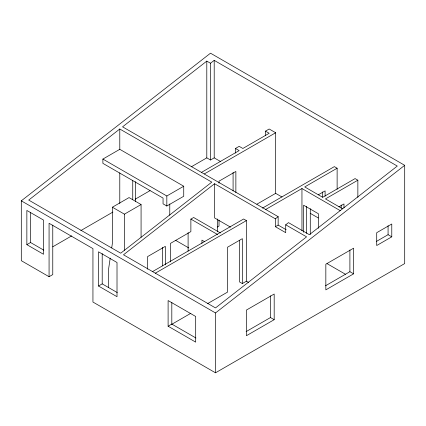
<?xml version="1.0" encoding="UTF-8"?>
<svg xmlns="http://www.w3.org/2000/svg" width="426" height="426" viewBox="0 0 426 426"><rect width="100%" height="100%" fill="white"/><g stroke="black" fill="none" stroke-linecap="round" stroke-linejoin="round"><path stroke-width="0.64" d="M110.201 258.161L108.678 268.449L108.678 287.619M111.719 247.868L112.384 243.363L112.384 207.212L129.046 197.589L141.075 204.539L141.075 237.309M49.07 276.719L21.3 260.685L21.3 200.832L210.503 53.191L404.7 165.315L404.7 263.572L215.497 372.809L92.943 302.05L92.943 248.608L49.07 223.277L49.07 276.719L52.771 274.584L52.771 225.098M119.786 129.003L28.707 200.082L120.712 253.198L211.797 182.126L119.786 129.003L119.786 149.313L183.734 186.231L183.734 196.258L166.827 206.014L163.051 203.836L163.051 198.085L102.884 163.35L102.884 159.074L119.786 149.313M220.503 161.502L214.203 157.865L210.503 160L210.503 63.245L206.796 61.11L122.566 126.836L278.146 216.664L278.146 225.093L286.187 229.736M210.503 63.245L214.203 60.359L397.293 166.065L309.361 234.683L288.487 222.633L285.708 224.8L285.708 232.665L275.366 226.696L275.366 218.831L278.146 216.664M275.366 218.831L214.576 183.728L123.492 254.801L215.497 307.923L306.582 236.851L285.708 224.8M215.497 372.809L215.497 312.95L404.7 165.315M26.854 244.652L43.516 254.274L43.516 220.072L26.854 210.449L26.854 244.652L30.555 242.516L43.771 250.147M52.765 246.798L71.669 235.882M80.834 230.588L112.911 212.068M135.17 199.219L150.069 190.619M191.327 166.795L206.796 157.865L210.503 160M235.466 153.083L235.466 148.472L239.167 146.336L242.868 148.472L269.184 133.279L265.483 131.139L265.483 135.75M265.483 131.139L269.184 129.003L275.665 132.742L275.665 193.351L256.899 204.182M112.384 207.212L124.419 214.161L141.075 204.539M201.503 172.354L239.167 150.607L235.466 148.472M204.4 173.888L275.665 132.742M102.884 159.074L166.827 195.992L183.734 186.231M170.512 261.857L170.512 243.368L190.875 231.611L190.875 219.102L193.654 217.5L220.439 232.963M98.497 286.016L117.012 296.704L117.012 262.501L98.497 251.814L98.497 286.016L102.203 283.881L117.278 292.582M217.308 227.042L219.017 226.057L219.017 220.114M152.556 271.586L243.64 218.996L246.414 220.599L246.414 281.208L242.341 283.562L239.566 281.953L239.566 240.365M262.507 208.101L334.351 166.625L337.126 168.227L337.126 189.309M155.33 273.188L246.414 220.599M265.249 209.725L301.954 188.537L340.347 210.7M337.126 168.227L304.728 186.934L322.69 197.302L355.087 178.595L357.861 180.198L357.861 197.329M318.259 194.836L325.097 190.891L325.097 196.173M275.366 226.696L278.146 225.093M357.861 180.198L325.464 198.905L342.61 208.804M338.91 206.86L343.979 203.932L343.979 207.893M168.105 326.204L195.688 342.131L195.688 316.481L168.105 300.554L168.105 326.204L171.811 324.069L195.944 338.004M171.374 324.532L190.859 313.28M207.478 303.69L227.532 292.108L227.532 247.218L242.341 238.666L242.341 283.562M376.355 241.457L388.075 234.694L391.776 236.829L391.776 224.001L376.706 232.702L376.706 245.53L391.776 236.829M246.111 331.614L270.483 317.546L274.184 319.686L274.184 294.031L246.414 310.064L246.414 335.72L274.184 319.686M325.533 285.766L349.9 271.697L353.607 273.833L353.607 248.182L325.837 264.211L325.837 289.866L353.607 273.833M275.665 193.351L281.996 197.004M310.187 213.282L318.243 217.931M327.051 263.635L345.449 274.253M230.53 227.143L214.576 217.931L214.576 183.728M190.875 219.102L217.665 234.572M204.634 241.696L201.935 240.136L201.935 243.374M175.528 240.28L188.771 247.927M246.414 281.208L248.709 282.529M21.3 200.832L215.497 312.95M388.075 225.716L388.075 234.694M349.9 249.987L349.9 271.697M341.199 204.97L341.199 208.271M322.317 191.929L322.317 197.211M318.43 228.288L318.43 213.761L303.621 205.215L303.621 232.282M310.282 208.687L310.282 234.433M306.395 206.253L306.395 233.32M301.954 188.537L301.954 230.695M270.483 295.841L270.483 317.546M235.866 192.563L235.866 171.438L219.017 181.167L219.017 183.148M233.086 172.477L233.086 190.96M217.351 218.969L217.351 231.515M214.203 60.359L214.203 157.865M206.796 61.11L206.796 157.865M188.1 232.649L188.1 251.138M171.811 302.364L171.811 324.069M169.772 203.947L169.772 215.173M166.827 195.992L166.827 206.014M165.331 264.85L165.331 246.361L147.556 256.622L147.556 269.168M162.551 247.399L162.551 265.888M135.527 181.63L135.527 201.434M132.747 180.592L132.747 199.735M124.419 214.161L124.419 250.312M119.786 172.865L119.786 203.447M102.203 253.624L102.203 283.881M30.555 212.26L30.555 242.516"/></g></svg>
